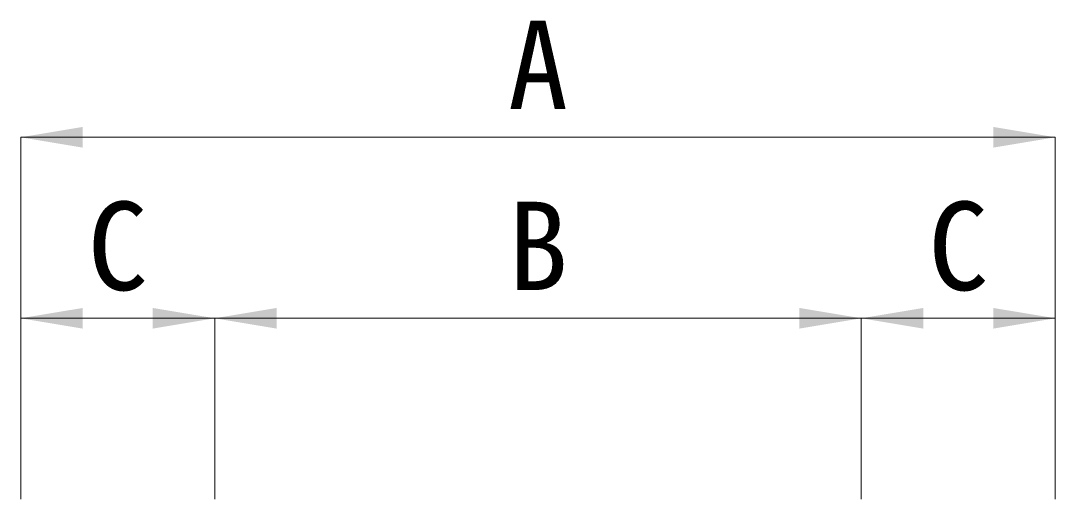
# Model space of a CAD drawing. Units: millimetres, scale not verified. Extents: x 3819 to 56619, y -16688 to 1396.
# Drawn here: x 10019 to 10819, y -6823 to -6452 of the extents above; entities that cross this region are included whole.
import ezdxf
from ezdxf.enums import TextEntityAlignment as Align

# ---------------------------------------------------------------- set-up
doc = ezdxf.new("R2010")
doc.units = ezdxf.units.MM
doc.header["$LTSCALE"] = 50
doc.layers.add('寸法線', color=7, linetype='Continuous', lineweight=13)
doc.styles.add('ＭＳ ゴシック', font='')
doc.styles.get('ＭＳ ゴシック').set_extended_font_data('MS Gothic')

# ---------------------------------------------------------------- blocks, each defined once
blk = doc.blocks.new('filled_arrow')
at = {"color": 0, "linetype": 'Continuous', "lineweight": -2}
blk.add_solid([(7.5, 1.25), (0, 0), (7.5, -1.25)], dxfattribs=at)

msp = doc.modelspace()

# ---------------------------------------------------------------- linework, layer by layer
at = {"layer": '寸法線'}
for p, q in [((10018.93, -6542.56), (10818.93, -6542.56)), ((10018.93, -6822.56), (10018.93, -6542.56)), ((10818.93, -6822.56), (10818.93, -6542.56)), ((10018.93, -6682.56), (10168.93, -6682.56)), ((10018.93, -6822.56), (10018.93, -6682.56)), ((10168.93, -6822.56), (10168.93, -6682.56)), ((10168.93, -6682.56), (10668.93, -6682.56)), ((10168.93, -6822.56), (10168.93, -6682.56)), ((10668.93, -6822.56), (10668.93, -6682.56)), ((10668.93, -6682.56), (10818.93, -6682.56)), ((10668.93, -6822.56), (10668.93, -6682.56)), ((10818.93, -6822.56), (10818.93, -6682.56))]:
    msp.add_line(p, q, dxfattribs=at)

# ---------------------------------------------------------------- block references
at = {"layer": '寸法線', "xscale": 6.4, "yscale": 6.4}
for p in [(10018.93, -6542.56), (10018.93, -6682.56), (10168.93, -6682.56), (10668.93, -6682.56)]:
    msp.add_blockref('filled_arrow', p, dxfattribs=at)
at = {"layer": '寸法線', "xscale": 6.4, "yscale": 6.4, "rotation": 180}
for p in [(10818.93, -6542.56), (10168.93, -6682.56), (10668.93, -6682.56), (10818.93, -6682.56)]:
    msp.add_blockref('filled_arrow', p, dxfattribs=at)

# ---------------------------------------------------------------- texts
at = {"layer": '寸法線', "style": 'ＭＳ ゴシック'}
for s, p in [('A', (10418.93, -6486.56)), ('C', (10093.93, -6626.56)), ('C', (10743.93, -6626.56)), ('B', (10418.93, -6626.56))]:
    msp.add_text(s, height=68.36, dxfattribs=at).set_placement(p, align=Align.MIDDLE_CENTER)

doc.saveas('drawing.dxf')
